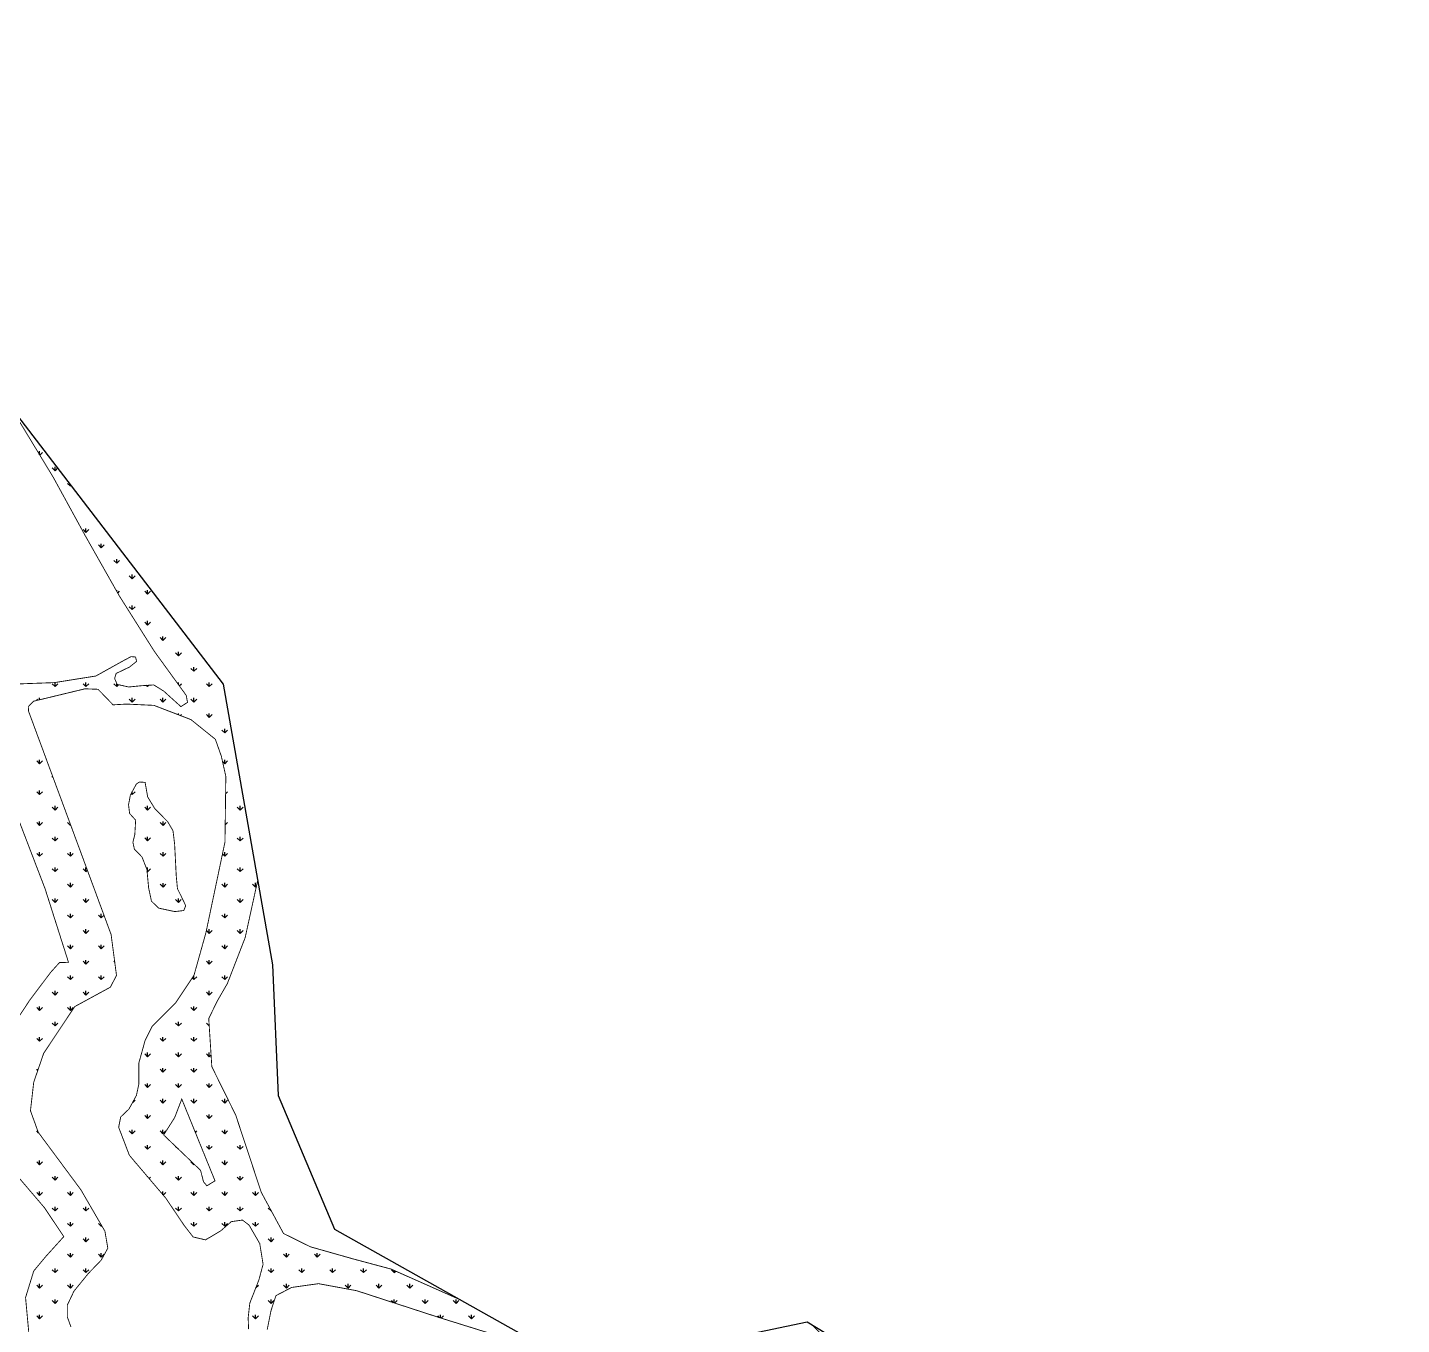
# Model space of a CAD drawing. Header units: metres. Extents: x 258845 to 261959, y 2180031 to 2183042.
# Drawn here: x 260359 to 261959, y 2181531 to 2183042 of the extents above; entities that cross this region are included whole.
import ezdxf

# ---------------------------------------------------------------- set-up
doc = ezdxf.new("R2010")
doc.units = ezdxf.units.M
doc.layers.add('MANGROOVES BUFFER ZONE', color=120, linetype='Continuous')
doc.layers.add('village', color=3, linetype='Continuous')

msp = doc.modelspace()

# ---------------------------------------------------------------- hatches: boundary and pattern name
at = {"layer": 'MANGROOVES BUFFER ZONE'}
h = msp.add_hatch(dxfattribs=at)
h.set_pattern_fill('GRASS', color=256)
h.paths.add_polyline_path([(260530.8, 2182090.3), (260528.9, 2182106.2), (260522.7, 2182116.8), (260507.7, 2182132), (260499.4, 2182145.6), (260496.4, 2182162.6), (260489.9, 2182163), (260486.3, 2182160.8), (260479.3, 2182147.9), (260477.1, 2182136.7), (260478.4, 2182126.3), (260485.4, 2182118.6), (260484.4, 2182101.6), (260482.2, 2182092.9), (260483.9, 2182084.8), (260492.8, 2182075.7), (260498.5, 2182061.1), (260500.5, 2182039.8), (260503.8, 2182024.2), (260512.3, 2182016.1), (260531, 2182012.1), (260541.4, 2182013.3), (260543.7, 2182018.9), (260538.2, 2182030.5), (260534.1, 2182038.6), (260532.7, 2182053.2)])

# ---------------------------------------------------------------- linework, layer by layer
at = {"layer": 'MANGROOVES BUFFER ZONE', "linetype": 'Continuous'}
for p, q in [((260373.5, 2182544.2), (260373.5, 2182548.2)), ((260373.8, 2182543.7), (260376.9, 2182546.9)), ((260391.5, 2182525.5), (260388.1, 2182528.9)), ((260391.5, 2182525.5), (260391.5, 2182530.3)), ((260391.5, 2182525.5), (260394.9, 2182528.9)), ((260409.5, 2182507.6), (260406.1, 2182510.9)), ((260427.4, 2182453.7), (260424.1, 2182457.1)), ((260427.4, 2182453.7), (260427.4, 2182458.4)), ((260427.4, 2182453.7), (260430.8, 2182457.1)), ((260445.4, 2182435.7), (260442, 2182439.1)), ((260445.4, 2182435.7), (260445.4, 2182440.5)), ((260445.4, 2182435.7), (260448.8, 2182439.1)), ((260463.3, 2182417.8), (260463.3, 2182422.5)), ((260463.3, 2182417.8), (260460, 2182421.1)), ((260463.3, 2182417.8), (260466.7, 2182421.1)), ((260481.3, 2182399.8), (260477.9, 2182403.2)), ((260481.3, 2182399.8), (260481.3, 2182404.6)), ((260481.3, 2182399.8), (260484.7, 2182403.2)), ((260463.3, 2182385.2), (260463.3, 2182386.6)), ((260464.6, 2182383.1), (260466.7, 2182385.2)), ((260499.3, 2182381.8), (260495.9, 2182385.2)), ((260499.3, 2182381.8), (260499.3, 2182386.6)), ((260499.3, 2182381.8), (260502.6, 2182385.2)), ((260481.3, 2182363.9), (260477.9, 2182367.2)), ((260481.3, 2182363.9), (260481.3, 2182368.6)), ((260481.3, 2182363.9), (260484.7, 2182367.2)), ((260499.3, 2182345.9), (260495.9, 2182349.3)), ((260499.3, 2182345.9), (260499.3, 2182350.7)), ((260499.3, 2182345.9), (260502.6, 2182349.3)), ((260517.2, 2182328), (260513.9, 2182331.3)), ((260517.2, 2182328), (260517.2, 2182332.7)), ((260517.2, 2182328), (260520.6, 2182331.3)), ((260535.2, 2182310), (260531.8, 2182313.4)), ((260535.2, 2182310), (260535.2, 2182314.8)), ((260535.2, 2182310), (260538.6, 2182313.4)), ((260553.2, 2182292), (260549.8, 2182295.4)), ((260553.2, 2182292), (260553.2, 2182296.8)), ((260553.2, 2182292), (260556.5, 2182295.4)), ((260391.5, 2182274.1), (260391.5, 2182278.8)), ((260427.4, 2182274.1), (260427.4, 2182278.8)), ((260463.3, 2182274.1), (260463.3, 2182277.9)), ((260535.2, 2182276.5), (260535.2, 2182278.8)), ((260571.1, 2182274.1), (260571.1, 2182278.8)), ((260391.5, 2182274.1), (260388.1, 2182277.4)), ((260391.5, 2182274.1), (260394.9, 2182277.4)), ((260427.4, 2182274.1), (260424.1, 2182277.4)), ((260427.4, 2182274.1), (260430.8, 2182277.4)), ((260463.3, 2182274.1), (260460, 2182277.4)), ((260463.3, 2182274.1), (260465.6, 2182276.3)), ((260499.3, 2182274.1), (260497.8, 2182275.5)), ((260499.3, 2182274.1), (260500.9, 2182275.7)), ((260499.3, 2182274.1), (260499.3, 2182275.6)), ((260536.2, 2182275.1), (260538.6, 2182277.4)), ((260571.1, 2182274.1), (260567.7, 2182277.4)), ((260571.1, 2182274.1), (260574.5, 2182277.4)), ((260371.3, 2182258.3), (260370.2, 2182259.5)), ((260373.5, 2182258.8), (260373.5, 2182260.9)), ((260481.3, 2182256.1), (260477.9, 2182259.5)), ((260481.3, 2182256.1), (260481.3, 2182260.9)), ((260481.3, 2182256.1), (260484.7, 2182259.5)), ((260517.2, 2182256.1), (260513.9, 2182259.5)), ((260517.2, 2182256.1), (260517.2, 2182260.9)), ((260517.2, 2182256.1), (260520.6, 2182259.5)), ((260553.2, 2182256.1), (260549.8, 2182259.5)), ((260553.2, 2182256.1), (260553.2, 2182260.9)), ((260553.2, 2182256.1), (260556.5, 2182259.5)), ((260535.2, 2182241.4), (260535.2, 2182242.9)), ((260537.5, 2182240.5), (260538.6, 2182241.5)), ((260571.1, 2182238.2), (260567.7, 2182241.5)), ((260571.1, 2182238.2), (260571.1, 2182242.9)), ((260571.1, 2182238.2), (260574.5, 2182241.5)), ((260589.1, 2182220.2), (260585.7, 2182223.6)), ((260589.1, 2182220.2), (260589.1, 2182225)), ((260589.1, 2182220.2), (260592.4, 2182223.6)), ((260373.5, 2182184.3), (260370.2, 2182187.6)), ((260373.5, 2182184.3), (260373.5, 2182189)), ((260373.5, 2182184.3), (260376.9, 2182187.6)), ((260589.1, 2182184.3), (260586.6, 2182186.7)), ((260589.1, 2182184.3), (260589.1, 2182189)), ((260589.1, 2182184.3), (260592.4, 2182187.6)), ((260389.1, 2182168.7), (260388.1, 2182169.7)), ((260373.5, 2182148.4), (260370.2, 2182151.7)), ((260373.5, 2182148.4), (260373.5, 2182153.1)), ((260373.5, 2182148.4), (260376.9, 2182151.7)), ((260590.1, 2182149.4), (260592.4, 2182151.7)), ((260391.5, 2182130.4), (260388.1, 2182133.8)), ((260391.5, 2182130.4), (260391.5, 2182135.2)), ((260391.5, 2182130.4), (260394.9, 2182133.8)), ((260607, 2182130.4), (260603.7, 2182133.8)), ((260607, 2182130.4), (260607, 2182135.2)), ((260607, 2182130.4), (260610.4, 2182133.8)), ((260373.5, 2182112.4), (260370.2, 2182115.8)), ((260373.5, 2182112.4), (260373.5, 2182117.2)), ((260373.5, 2182112.4), (260376.9, 2182115.8)), ((260409.5, 2182112.4), (260406.1, 2182115.8)), ((260409.5, 2182112.4), (260409.5, 2182113.6)), ((260409.5, 2182112.4), (260409.8, 2182112.8)), ((260589.7, 2182113.1), (260592.4, 2182115.8)), ((260391.5, 2182094.5), (260388.1, 2182097.8)), ((260391.5, 2182094.5), (260391.5, 2182099.2)), ((260391.5, 2182094.5), (260394.9, 2182097.8)), ((260607, 2182094.5), (260603.7, 2182097.8)), ((260607, 2182094.5), (260607, 2182099.2)), ((260607, 2182094.5), (260610.4, 2182097.8)), ((260373.5, 2182076.5), (260370.2, 2182079.9)), ((260373.5, 2182076.5), (260373.5, 2182081.3)), ((260373.5, 2182076.5), (260376.9, 2182079.9)), ((260409.5, 2182076.5), (260406.1, 2182079.9)), ((260409.5, 2182076.5), (260409.5, 2182081.3)), ((260409.5, 2182076.5), (260412.8, 2182079.9)), ((260589.1, 2182076.5), (260586.5, 2182079.1)), ((260589.1, 2182076.5), (260589.1, 2182081.3)), ((260589.1, 2182076.5), (260592.4, 2182079.9)), ((260391.5, 2182058.6), (260388.1, 2182061.9)), ((260391.5, 2182058.6), (260391.5, 2182063.3)), ((260391.5, 2182058.6), (260394.9, 2182061.9)), ((260427.4, 2182058.6), (260424.1, 2182061.9)), ((260427.4, 2182058.6), (260427.4, 2182063.3)), ((260427.4, 2182058.6), (260429.2, 2182060.3)), ((260607, 2182058.6), (260603.7, 2182061.9)), ((260607, 2182058.6), (260607, 2182063.3)), ((260607, 2182058.6), (260610.4, 2182061.9)), ((260409.5, 2182040.6), (260406.1, 2182044)), ((260409.5, 2182040.6), (260409.5, 2182045.4)), ((260409.5, 2182040.6), (260412.8, 2182044)), ((260589.1, 2182040.6), (260585.7, 2182044)), ((260589.1, 2182040.6), (260589.1, 2182045.4)), ((260589.1, 2182040.6), (260592.4, 2182044)), ((260625, 2182040.6), (260621.6, 2182044)), ((260625, 2182040.6), (260625, 2182045.4)), ((260625, 2182040.6), (260626, 2182041.6)), ((260391.5, 2182022.6), (260388.1, 2182026)), ((260391.5, 2182022.6), (260391.5, 2182027.4)), ((260391.5, 2182022.6), (260394.9, 2182026)), ((260427.4, 2182022.6), (260424.1, 2182026)), ((260427.4, 2182022.6), (260427.4, 2182027.4)), ((260427.4, 2182022.6), (260430.8, 2182026)), ((260607, 2182022.6), (260603.7, 2182026)), ((260607, 2182022.6), (260607, 2182027.4)), ((260607, 2182022.6), (260610.4, 2182026)), ((260409.5, 2182004.7), (260406.1, 2182008)), ((260409.5, 2182004.7), (260409.5, 2182009.4)), ((260409.5, 2182004.7), (260412.8, 2182008)), ((260445.4, 2182004.7), (260442, 2182008)), ((260445.4, 2182004.7), (260445.4, 2182009.4)), ((260445.4, 2182004.7), (260448.6, 2182007.8)), ((260589.1, 2182004.7), (260585.7, 2182008)), ((260589.1, 2182004.7), (260589.1, 2182009.4)), ((260589.1, 2182004.7), (260592.4, 2182008)), ((260427.4, 2181986.7), (260424.1, 2181990.1)), ((260427.4, 2181986.7), (260427.4, 2181991.5)), ((260427.4, 2181986.7), (260430.8, 2181990.1)), ((260571.1, 2181986.7), (260567.8, 2181990)), ((260571.1, 2181986.7), (260571.1, 2181991.5)), ((260571.1, 2181986.7), (260574.5, 2181990.1)), ((260607, 2181986.7), (260603.7, 2181990.1)), ((260607, 2181986.7), (260607, 2181991.5)), ((260607, 2181986.7), (260610.4, 2181990.1)), ((260409.5, 2181968.8), (260406.1, 2181972.1)), ((260409.5, 2181968.8), (260409.5, 2181973.5)), ((260409.5, 2181968.8), (260412.8, 2181972.1)), ((260445.4, 2181968.8), (260442, 2181972.1)), ((260445.4, 2181968.8), (260445.4, 2181973.5)), ((260445.4, 2181968.8), (260448.8, 2181972.1)), ((260589.1, 2181968.8), (260585.7, 2181972.1)), ((260589.1, 2181968.8), (260589.1, 2181973.5)), ((260589.1, 2181968.8), (260592.4, 2181972.1)), ((260427.4, 2181950.8), (260424.1, 2181954.2)), ((260427.4, 2181950.8), (260427.4, 2181955.6)), ((260427.4, 2181950.8), (260430.8, 2181954.2)), ((260461.1, 2181953.1), (260460, 2181954.2)), ((260571.1, 2181950.8), (260567.7, 2181954.2)), ((260571.1, 2181950.8), (260571.1, 2181955.6)), ((260571.1, 2181950.8), (260574.5, 2181954.2)), ((260409.5, 2181932.8), (260406.1, 2181936.2)), ((260409.5, 2181932.8), (260409.5, 2181937.6)), ((260409.5, 2181932.8), (260412.8, 2181936.2)), ((260445.4, 2181932.8), (260442, 2181936.2)), ((260445.4, 2181932.8), (260445.4, 2181937.6)), ((260445.4, 2181932.8), (260448.8, 2181936.2)), ((260553.2, 2181932.8), (260551.2, 2181934.7)), ((260553.2, 2181932.8), (260553.2, 2181937.6)), ((260553.2, 2181932.8), (260556.5, 2181936.2)), ((260589.1, 2181932.8), (260585.7, 2181936.2)), ((260589.1, 2181932.8), (260589.1, 2181937.6)), ((260589.1, 2181932.8), (260592.4, 2181936.2)), ((260391.5, 2181914.9), (260388.1, 2181918.2)), ((260391.5, 2181914.9), (260391.5, 2181919.6)), ((260391.5, 2181914.9), (260394.9, 2181918.2)), ((260427.4, 2181914.9), (260424.1, 2181918.2)), ((260427.4, 2181914.9), (260427.4, 2181919.6)), ((260427.4, 2181914.9), (260430.8, 2181918.2)), ((260571.1, 2181914.9), (260567.7, 2181918.2)), ((260571.1, 2181914.9), (260571.1, 2181919.6)), ((260571.1, 2181914.9), (260574.5, 2181918.2)), ((260373.5, 2181896.9), (260370.2, 2181900.3)), ((260373.5, 2181896.9), (260373.5, 2181901.7)), ((260373.5, 2181896.9), (260376.9, 2181900.3)), ((260409.5, 2181896.9), (260406.1, 2181900.3)), ((260409.5, 2181896.9), (260409.5, 2181901.7)), ((260409.5, 2181896.9), (260412.8, 2181900.3)), ((260553.2, 2181896.9), (260549.8, 2181900.3)), ((260553.2, 2181896.9), (260553.2, 2181901.7)), ((260553.2, 2181896.9), (260556.5, 2181900.3)), ((260391.5, 2181878.9), (260388.1, 2181882.3)), ((260391.5, 2181878.9), (260391.5, 2181883.7)), ((260391.5, 2181878.9), (260394.9, 2181882.3)), ((260535.2, 2181878.9), (260531.8, 2181882.3)), ((260535.2, 2181878.9), (260535.2, 2181883.7)), ((260535.2, 2181878.9), (260538.6, 2181882.3)), ((260571.1, 2181879), (260567.7, 2181882.3)), ((260373.5, 2181861), (260370.2, 2181864.4)), ((260373.5, 2181861), (260373.5, 2181865.7)), ((260373.5, 2181861), (260376.9, 2181864.4)), ((260517.2, 2181861), (260513.9, 2181864.4)), ((260517.2, 2181861), (260517.2, 2181865.7)), ((260517.2, 2181861), (260520.6, 2181864.4)), ((260553.2, 2181861), (260549.8, 2181864.4)), ((260553.2, 2181861), (260553.2, 2181865.7)), ((260553.2, 2181861), (260556.5, 2181864.4)), ((260499.3, 2181843), (260495.9, 2181846.4)), ((260499.3, 2181843), (260499.3, 2181847.8)), ((260499.3, 2181843), (260502.6, 2181846.4)), ((260535.2, 2181843), (260531.8, 2181846.4)), ((260535.2, 2181843), (260535.2, 2181847.8)), ((260535.2, 2181843), (260538.6, 2181846.4)), ((260571.1, 2181843), (260567.7, 2181846.4)), ((260571.1, 2181843), (260571.1, 2181847.8)), ((260517.2, 2181825.1), (260517.2, 2181829.8)), ((260553.2, 2181825.1), (260553.2, 2181829.8)), ((260571.1, 2181843), (260573.2, 2181845.1)), ((260371.5, 2181827.1), (260370.2, 2181828.4)), ((260517.2, 2181825.1), (260513.9, 2181828.4)), ((260517.2, 2181825.1), (260520.6, 2181828.4)), ((260553.2, 2181825.1), (260549.8, 2181828.4)), ((260553.2, 2181825.1), (260556.5, 2181828.4)), ((260499.3, 2181807.1), (260495.9, 2181810.5)), ((260499.3, 2181807.1), (260499.3, 2181811.9)), ((260499.3, 2181807.1), (260502.6, 2181810.5)), ((260535.2, 2181807.1), (260531.8, 2181810.5)), ((260535.2, 2181807.1), (260535.2, 2181811.9)), ((260535.2, 2181807.1), (260538.6, 2181810.5)), ((260571.1, 2181807.1), (260567.7, 2181810.5)), ((260571.1, 2181807.1), (260571.1, 2181811.9)), ((260571.1, 2181807.1), (260574.5, 2181810.5)), ((260481.7, 2181789.5), (260484.7, 2181792.5)), ((260517.2, 2181789.1), (260513.9, 2181792.5)), ((260517.2, 2181789.1), (260517.2, 2181793.9)), ((260517.2, 2181789.1), (260520.6, 2181792.5)), ((260553.2, 2181789.1), (260549.8, 2181792.5)), ((260553.2, 2181789.1), (260553.2, 2181793.9)), ((260553.2, 2181789.1), (260556.5, 2181792.5)), ((260589.1, 2181789.1), (260585.7, 2181792.5)), ((260589.1, 2181789.1), (260589.1, 2181793.9)), ((260589.1, 2181789.1), (260592.4, 2181792.5)), ((260499.3, 2181771.2), (260495.9, 2181774.6)), ((260499.3, 2181771.2), (260499.3, 2181775.9)), ((260499.3, 2181771.2), (260502.6, 2181774.6)), ((260571.1, 2181771.2), (260567.7, 2181774.6)), ((260571.1, 2181771.2), (260571.1, 2181775.9)), ((260571.1, 2181771.2), (260574.5, 2181774.6)), ((260372.8, 2181753.9), (260370.2, 2181756.6)), ((260481.3, 2181753.2), (260477.9, 2181756.6)), ((260481.3, 2181753.2), (260481.3, 2181758)), ((260481.3, 2181753.2), (260484.7, 2181756.6)), ((260517.2, 2181753.2), (260513.9, 2181756.6)), ((260517.2, 2181753.2), (260517.2, 2181758)), ((260517.2, 2181753.2), (260520.6, 2181756.6)), ((260554.9, 2181754.9), (260556.5, 2181756.6)), ((260589.1, 2181753.2), (260585.7, 2181756.6)), ((260589.1, 2181753.2), (260589.1, 2181758)), ((260589.1, 2181753.2), (260592.4, 2181756.6)), ((260499.3, 2181735.3), (260495.9, 2181738.6)), ((260499.3, 2181735.3), (260499.3, 2181740)), ((260499.3, 2181735.3), (260502.6, 2181738.6)), ((260535.2, 2181735.3), (260531.8, 2181738.6)), ((260535.2, 2181735.3), (260535.2, 2181735.5)), ((260535.2, 2181735.3), (260535.3, 2181735.4)), ((260571.1, 2181735.3), (260567.7, 2181738.6)), ((260571.1, 2181735.3), (260571.1, 2181740)), ((260571.1, 2181735.3), (260574.5, 2181738.6)), ((260607, 2181735.3), (260603.7, 2181738.6)), ((260607, 2181735.3), (260607, 2181740)), ((260607, 2181735.3), (260610.4, 2181738.6)), ((260373.5, 2181717.3), (260370.2, 2181720.7)), ((260373.5, 2181717.3), (260373.5, 2181722.1)), ((260373.5, 2181717.3), (260376.9, 2181720.7)), ((260484.6, 2181720.6), (260484.7, 2181720.7)), ((260517.2, 2181717.3), (260513.9, 2181720.7)), ((260517.2, 2181717.3), (260517.2, 2181722.1)), ((260517.2, 2181717.3), (260520.6, 2181720.7)), ((260553.2, 2181717.3), (260549.8, 2181720.7)), ((260553.2, 2181717.3), (260553.2, 2181718.3)), ((260553.2, 2181717.3), (260553.7, 2181717.8)), ((260589.1, 2181717.3), (260585.7, 2181720.7)), ((260589.1, 2181717.3), (260589.1, 2181722.1)), ((260589.1, 2181717.3), (260592.4, 2181720.7)), ((260391.5, 2181699.3), (260388.1, 2181702.7)), ((260391.5, 2181699.3), (260391.5, 2181704.1)), ((260391.5, 2181699.3), (260394.9, 2181702.7)), ((260499.3, 2181703.3), (260499.3, 2181704.1)), ((260501.1, 2181701.2), (260502.6, 2181702.7)), ((260535.2, 2181699.3), (260531.8, 2181702.7)), ((260535.2, 2181699.3), (260535.2, 2181704.1)), ((260535.2, 2181699.3), (260538.6, 2181702.7)), ((260607, 2181699.3), (260603.7, 2181702.7)), ((260607, 2181699.3), (260607, 2181704.1)), ((260607, 2181699.3), (260610.4, 2181702.7)), ((260373.5, 2181681.4), (260373.5, 2181686.1)), ((260409.5, 2181681.4), (260409.5, 2181686.1)), ((260517.2, 2181682.2), (260517.2, 2181686.1)), ((260553.2, 2181681.4), (260553.2, 2181686.1)), ((260589.1, 2181681.4), (260589.1, 2181686.1)), ((260625, 2181681.4), (260625, 2181686.1)), ((260373.5, 2181681.4), (260370.2, 2181684.8)), ((260373.5, 2181681.4), (260376.9, 2181684.8)), ((260409.5, 2181681.4), (260406.1, 2181684.8)), ((260409.5, 2181681.4), (260412.8, 2181684.8)), ((260517.6, 2181681.8), (260520.6, 2181684.8)), ((260553.2, 2181681.4), (260549.8, 2181684.8)), ((260553.2, 2181681.4), (260556.5, 2181684.8)), ((260589.1, 2181681.4), (260585.7, 2181684.8)), ((260589.1, 2181681.4), (260592.4, 2181684.8)), ((260625, 2181681.4), (260621.6, 2181684.8)), ((260625, 2181681.4), (260628.4, 2181684.8)), ((260391.5, 2181663.4), (260388.1, 2181666.8)), ((260391.5, 2181663.4), (260391.5, 2181668.2)), ((260391.5, 2181663.4), (260394.9, 2181666.8)), ((260427.4, 2181663.4), (260424.1, 2181666.8)), ((260427.4, 2181663.4), (260427.4, 2181668.2)), ((260427.4, 2181663.4), (260430.8, 2181666.8)), ((260535.2, 2181663.4), (260531.8, 2181666.8)), ((260535.2, 2181663.4), (260535.2, 2181668.2)), ((260535.2, 2181663.4), (260538.6, 2181666.8)), ((260571.1, 2181663.4), (260567.7, 2181666.8)), ((260571.1, 2181663.4), (260571.1, 2181668.2)), ((260571.1, 2181663.4), (260574.5, 2181666.8)), ((260607, 2181663.4), (260603.7, 2181666.8)), ((260607, 2181663.4), (260607, 2181668.2)), ((260607, 2181663.4), (260610.4, 2181666.8)), ((260643, 2181663.4), (260639.6, 2181666.8)), ((260643, 2181663.4), (260643, 2181664.2)), ((260643, 2181663.4), (260643.2, 2181663.7)), ((260409.5, 2181645.5), (260406.1, 2181648.8)), ((260409.5, 2181645.5), (260409.5, 2181650.2)), ((260409.5, 2181645.5), (260412.8, 2181648.8)), ((260445.4, 2181645.5), (260442, 2181648.8)), ((260445.4, 2181645.5), (260445.4, 2181647.1)), ((260445.4, 2181645.5), (260446, 2181646.1)), ((260553.2, 2181645.5), (260549.8, 2181648.8)), ((260553.2, 2181645.5), (260553.2, 2181650.2)), ((260553.2, 2181645.5), (260556.5, 2181648.8)), ((260589.1, 2181645.5), (260585.7, 2181648.8)), ((260589.1, 2181645.5), (260589.1, 2181650.2)), ((260589.1, 2181645.5), (260592.4, 2181648.8)), ((260625, 2181645.5), (260621.6, 2181648.8)), ((260625, 2181645.5), (260625, 2181650.2)), ((260625, 2181645.5), (260628.4, 2181648.8)), ((260427.4, 2181627.5), (260424.1, 2181630.9)), ((260427.4, 2181627.5), (260427.4, 2181632.3)), ((260427.4, 2181627.5), (260430.8, 2181630.9)), ((260568.1, 2181630.5), (260567.7, 2181630.9)), ((260643, 2181627.5), (260639.6, 2181630.9)), ((260643, 2181627.5), (260643, 2181632.3)), ((260643, 2181627.5), (260646.3, 2181630.9)), ((260409.5, 2181609.5), (260406.1, 2181612.9)), ((260409.5, 2181609.5), (260409.5, 2181614.3)), ((260409.5, 2181609.5), (260412.8, 2181612.9)), ((260445.4, 2181609.5), (260442, 2181612.9)), ((260445.4, 2181609.5), (260445.4, 2181614.3)), ((260445.4, 2181609.5), (260448.8, 2181612.9)), ((260660.9, 2181609.5), (260657.5, 2181612.9)), ((260660.9, 2181609.5), (260660.9, 2181614.3)), ((260660.9, 2181609.5), (260664.3, 2181612.9)), ((260696.8, 2181609.5), (260693.5, 2181612.9)), ((260696.8, 2181609.5), (260696.8, 2181614.3)), ((260696.8, 2181609.5), (260700.2, 2181612.9)), ((260391.5, 2181591.6), (260388.1, 2181594.9)), ((260391.5, 2181591.6), (260391.5, 2181596.3)), ((260391.5, 2181591.6), (260394.9, 2181594.9)), ((260427.4, 2181591.6), (260424.1, 2181594.9)), ((260427.4, 2181591.6), (260427.4, 2181596.3)), ((260427.4, 2181591.6), (260430.8, 2181594.9)), ((260643, 2181591.6), (260639.6, 2181594.9)), ((260643, 2181591.6), (260643, 2181596.3)), ((260643, 2181591.6), (260646.3, 2181594.9)), ((260678.9, 2181591.6), (260675.5, 2181594.9)), ((260678.9, 2181591.6), (260678.9, 2181596.3)), ((260678.9, 2181591.6), (260682.2, 2181594.9)), ((260714.8, 2181591.6), (260711.4, 2181594.9)), ((260714.8, 2181591.6), (260714.8, 2181596.3)), ((260714.8, 2181591.6), (260718.2, 2181594.9)), ((260750.7, 2181591.6), (260747.3, 2181594.9)), ((260750.7, 2181591.6), (260750.7, 2181596.3)), ((260750.7, 2181591.6), (260754.1, 2181594.9)), ((260786.6, 2181591.6), (260783.3, 2181594.9)), ((260786.6, 2181591.6), (260786.6, 2181594)), ((260786.6, 2181591.6), (260788.3, 2181593.3)), ((260373.5, 2181573.6), (260370.2, 2181577)), ((260373.5, 2181573.6), (260373.5, 2181578.4)), ((260373.5, 2181573.6), (260376.9, 2181577)), ((260409.5, 2181573.6), (260406.1, 2181577)), ((260409.5, 2181573.6), (260409.5, 2181578.4)), ((260409.5, 2181573.6), (260412.8, 2181577)), ((260625.4, 2181574.1), (260628.4, 2181577)), ((260660.9, 2181573.6), (260657.5, 2181577)), ((260660.9, 2181573.6), (260660.9, 2181578.4)), ((260660.9, 2181573.6), (260664.3, 2181577)), ((260732.8, 2181573.6), (260729.4, 2181577)), ((260732.8, 2181573.6), (260732.8, 2181578.4)), ((260732.8, 2181573.6), (260736.1, 2181577)), ((260768.7, 2181573.6), (260765.3, 2181577)), ((260768.7, 2181573.6), (260768.7, 2181578.4)), ((260768.7, 2181573.6), (260772, 2181577)), ((260804.6, 2181573.6), (260801.2, 2181577)), ((260804.6, 2181573.6), (260804.6, 2181578.4)), ((260804.6, 2181573.6), (260808, 2181577)), ((260391.5, 2181555.7), (260388.1, 2181559)), ((260391.5, 2181555.7), (260391.5, 2181560.4)), ((260391.5, 2181555.7), (260394.9, 2181559)), ((260643, 2181555.7), (260639.6, 2181559)), ((260643, 2181555.7), (260643, 2181560.4)), ((260643, 2181555.7), (260646.3, 2181559)), ((260785.8, 2181556.5), (260783.3, 2181559)), ((260786.6, 2181556.2), (260786.6, 2181560.4)), ((260787, 2181556.1), (260790, 2181559)), ((260822.6, 2181555.7), (260819.2, 2181559)), ((260822.6, 2181555.7), (260822.6, 2181560.4)), ((260822.6, 2181555.7), (260825.9, 2181559)), ((260858.5, 2181555.7), (260855.1, 2181559)), ((260858.5, 2181555.7), (260858.5, 2181560.4)), ((260858.5, 2181555.7), (260861.8, 2181559)), ((260373.5, 2181537.7), (260373.5, 2181542.5)), ((260625, 2181537.7), (260625, 2181542.5)), ((260840.5, 2181538.7), (260840.5, 2181542.5)), ((260876.4, 2181537.7), (260876.4, 2181542.5)), ((260373.5, 2181537.7), (260370.2, 2181541.1)), ((260373.5, 2181537.7), (260376.9, 2181541.1)), ((260625, 2181537.7), (260621.6, 2181541.1)), ((260625, 2181537.7), (260628.4, 2181541.1)), ((260839, 2181539.2), (260837.2, 2181541.1)), ((260841.3, 2181538.5), (260843.9, 2181541.1)), ((260876.4, 2181537.7), (260873.1, 2181541.1)), ((260876.4, 2181537.7), (260879.8, 2181541.1))]:
    msp.add_line(p, q, dxfattribs=at)
at = {"layer": 'MANGROOVES BUFFER ZONE', "const_width": 1}
for points in [[(260341.3, 2182277), (260390.8, 2182278.8), (260439.1, 2182286.5), (260466.9, 2182302), (260480, 2182309.1), (260485.3, 2182308.6), (260486.5, 2182303.5), (260478.2, 2182296.9), (260462.7, 2182289.5), (260460.9, 2182283.5), (260463.9, 2182276.7), (260477.3, 2182273.7), (260492.5, 2182275.2), (260506.5, 2182276.1), (260518.1, 2182268.9), (260538.1, 2182250.8), (260545.8, 2182255.8), (260544.3, 2182263.9), (260507.3, 2182315), (260466.5, 2182379.6), (260427.1, 2182449.2), (260389.6, 2182517.7), (260344.4, 2182592.3)], [(260410.1, 2181528.1), (260405.8, 2181540.1), (260405.8, 2181553.6), (260413.5, 2181569.9), (260430.4, 2181590.7), (260445.3, 2181606.1), (260453, 2181620), (260449.6, 2181639.8), (260421.7, 2181687.9), (260372, 2181755), (260362.9, 2181780.1), (260366.7, 2181813.3), (260378.3, 2181847), (260414.4, 2181901.4), (260455.9, 2181924), (260463.1, 2181937.7), (260456.8, 2181985.4), (260418.8, 2182088.4), (260360.7, 2182245.4), (260360.4, 2182250.8), (260366.5, 2182257.1), (260426.5, 2182271.6), (260441.6, 2182271), (260452.1, 2182260.2), (260459.1, 2182252.9), (260474.7, 2182253.8), (260506.7, 2182252.3), (260549.8, 2182235.7), (260578.2, 2182212.8), (260585.2, 2182193), (260590.4, 2182169.6), (260589.4, 2182093.1), (260567.2, 2181987.4), (260553.3, 2181937.8), (260532.1, 2181906), (260504.6, 2181878.4), (260496.4, 2181862), (260489.2, 2181836), (260489.2, 2181811.5), (260486.3, 2181798), (260477.6, 2181782.1), (260468, 2181772.9), (260465.6, 2181760.9), (260478.1, 2181728.2), (260520.5, 2181678.3), (260542.2, 2181646.1), (260552.3, 2181633.1), (260566.8, 2181629.7), (260584.6, 2181640.3), (260596.7, 2181650.9), (260609.7, 2181652.8), (260617.4, 2181647), (260629.9, 2181625.4), (260633.8, 2181601.3), (260628.9, 2181583), (260618.3, 2181556), (260616.4, 2181538.7), (260616.9, 2181525.7)], [(260627.4, 2182047.9), (260612.9, 2181981.7), (260592.2, 2181928.3), (260580.6, 2181908.2), (260570.5, 2181887.5), (260574.1, 2181831.4), (260601.9, 2181775.1), (260631.7, 2181685), (260657.6, 2181637.1), (260689, 2181621.6), (260739.1, 2181607.4), (260782.8, 2181595.7), (260862.3, 2181560.4)], [(260638.6, 2181525.2), (260642.9, 2181546.9), (260648.7, 2181564.7), (260667, 2181574.3), (260698.3, 2181578.7), (260742.7, 2181570.5), (260837.7, 2181539.6), (260901.3, 2181519.8)], [(261272.3, 2181531.2), (261285.6, 2181518.4)]]:
    msp.add_lwpolyline(points, dxfattribs=at)
for points in [[(260496.4, 2182162.6), (260499.4, 2182145.6), (260507.7, 2182132), (260522.7, 2182116.8), (260528.9, 2182106.2), (260530.8, 2182090.3), (260532.7, 2182053.2), (260534.1, 2182038.6), (260538.2, 2182030.5), (260543.7, 2182018.9), (260541.4, 2182013.3), (260531, 2182012.1), (260512.3, 2182016.1), (260503.8, 2182024.2), (260500.5, 2182039.8), (260498.5, 2182061.1), (260492.8, 2182075.7), (260483.9, 2182084.8), (260482.2, 2182092.9), (260484.4, 2182101.6), (260485.4, 2182118.6), (260478.4, 2182126.3), (260477.1, 2182136.7), (260479.3, 2182147.9), (260486.3, 2182160.8), (260489.9, 2182163)], [(260539.1, 2181793.7), (260577.8, 2181698.5), (260568.4, 2181692.7), (260564.4, 2181697.3), (260561, 2181710.7), (260518, 2181751.9), (260530.8, 2181772.1)]]:
    msp.add_lwpolyline(points, close=True, dxfattribs=at)
at = {"layer": 'MANGROOVES BUFFER ZONE', "const_width": 1, "flags": 128}
for points in [[(260346, 2182127.2), (260380, 2182038.5), (260407.2, 2181953), (260396.7, 2181952.7), (260386.5, 2181941.4), (260362, 2181908.8), (260345.8, 2181884.2)], [(260324.3, 2181731.5), (260379.2, 2181667.2), (260401.7, 2181633.5), (260380.9, 2181610.5), (260366.7, 2181593.4), (260357.2, 2181562.5), (260361.3, 2181518.1)]]:
    msp.add_lwpolyline(points, dxfattribs=at)
at = {"layer": 'village', "color": 3}
msp.add_polyline3d([(258844.9, 2182873, 0), (259541.5, 2183024, 0), (259549.6, 2183041.9, 0), (259918.8, 2182703.4, 0), (260307.7, 2182613.8, 0), (260342.7, 2182596.1, 0), (260587.2, 2182277.1, 0), (260644.6, 2181950, 0), (260651.4, 2181798, 0), (260717.1, 2181642.2, 0), (260934.8, 2181519.8, 0), (261147, 2181508.9, 0), (261267.3, 2181534.3, 0), (261473.2, 2181409.3, 0), (261716.1, 2181121.1, 0), (261733.2, 2181093, 0), (261959.4, 2180862, 0), (261855.4, 2180838.7, 0), (261828.3, 2180847.7, 0), (261836.7, 2180900.2, 0)], dxfattribs=at)

doc.saveas('drawing.dxf')
